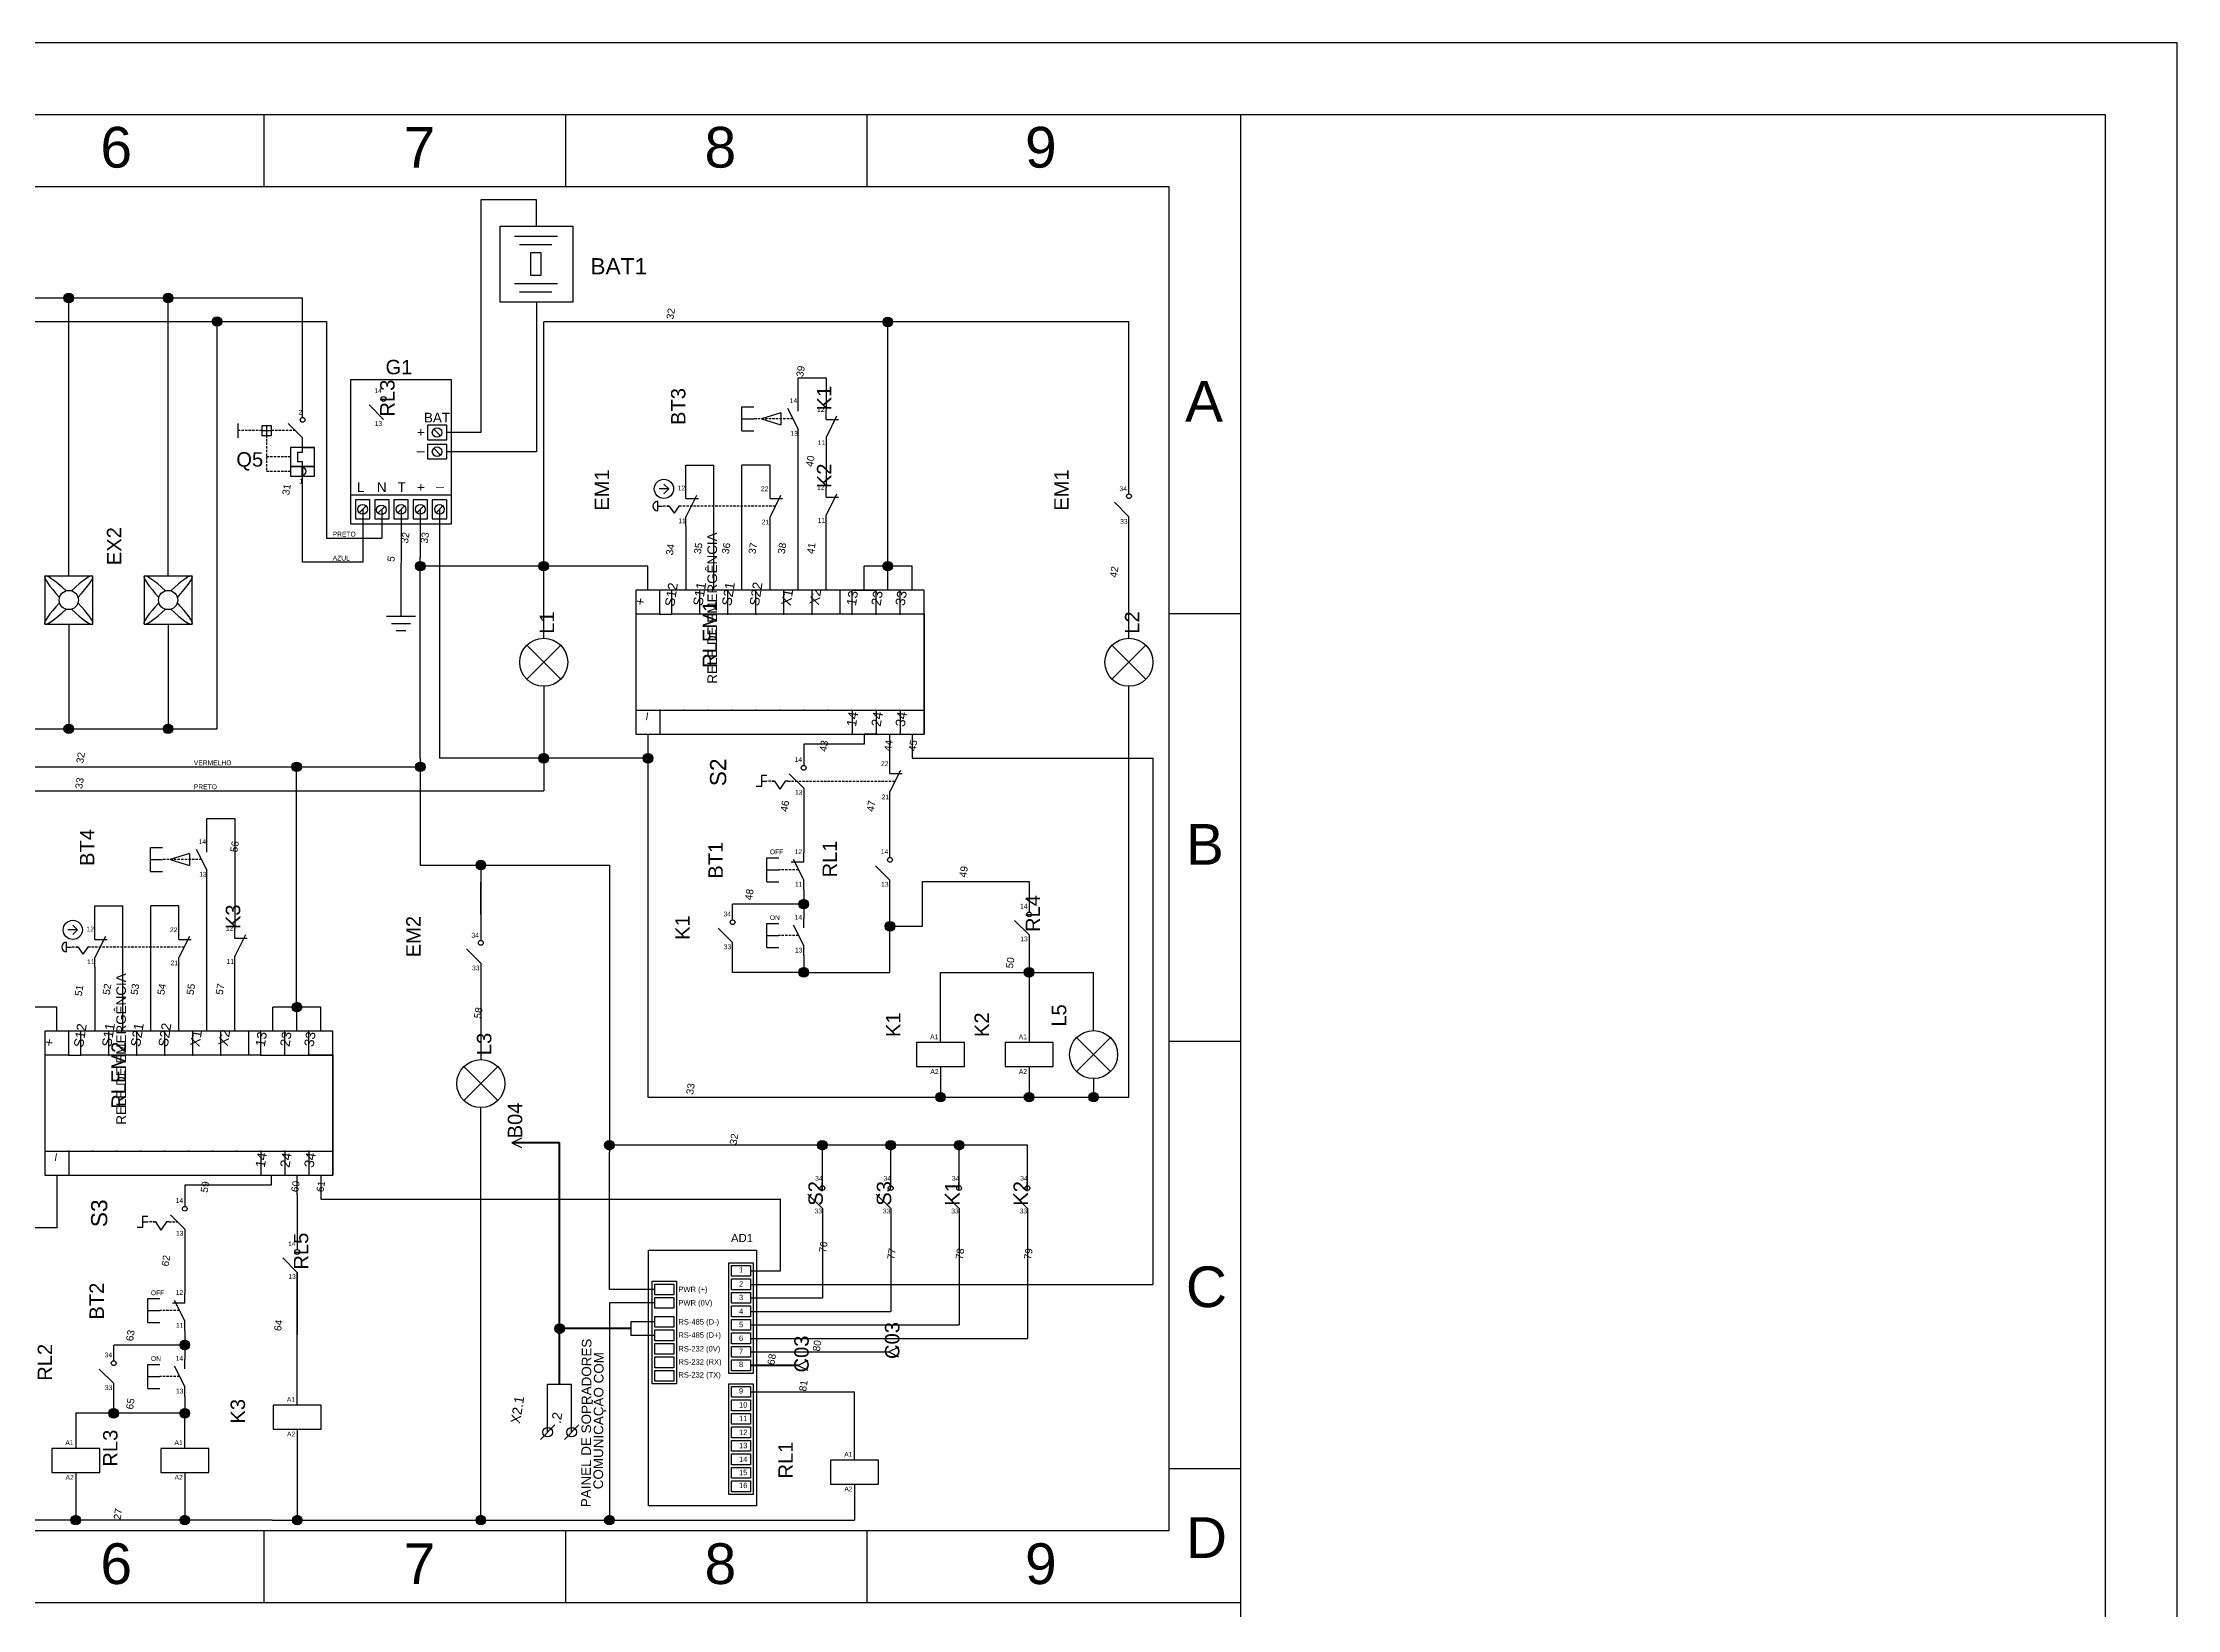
# Model space of a CAD drawing. Header units: millimetres. Extents: x 100 to 940, y 59 to 694.
# Drawn here: x 495.5 to 940, y 367.7 to 693.9 of the extents above; entities that cross this region are included whole.
import ezdxf
from ezdxf.enums import TextEntityAlignment as Align

# ---------------------------------------------------------------- set-up
doc = ezdxf.new("R2010")
doc.units = ezdxf.units.MM
doc.linetypes.add('DASHED', pattern=[0.75, 0.5, -0.25])
doc.styles.add('Annotative', font='arial.ttf')
doc.styles.add('Notes', font='arial.ttf', dxfattribs={"height": 3})

msp = doc.modelspace()

# ---------------------------------------------------------------- hatches: boundary and pattern name
for points in [[(501.95, 640.79, 1), (499.95, 640.79, 1)], [(522.64, 640.79, 1), (520.64, 640.79, 1)], [(532.84, 635.89, 1), (530.84, 635.89, 1)], [(672.49, 635.79, 1), (670.49, 635.79, 1)], [(575.15, 584.94, 1), (573.15, 584.94, 1)], [(600.85, 584.94, 1), (598.85, 584.94, 1)], [(672.49, 584.94, 1), (670.49, 584.94, 1)], [(501.95, 551.08, 1), (499.95, 551.08, 1)], [(522.64, 551.08, 1), (520.64, 551.08, 1)], [(549.4, 543.16, 1), (547.4, 543.16, 1)], [(575.15, 543.16, 1), (573.15, 543.16, 1)], [(600.85, 544.94, 1), (598.85, 544.94, 1)], [(622.55, 544.94, 1), (620.55, 544.94, 1)], [(587.76, 522.71, 1), (585.76, 522.71, 1)], [(654.98, 514.58, 1), (652.98, 514.58, 1)], [(670.94, 509.96, 1), (672.94, 509.96, 1)], [(654.98, 500.37, 1), (652.98, 500.37, 1)], [(699.91, 500.37, 1), (701.91, 500.37, 1)], [(549.45, 493.13, 1), (547.45, 493.13, 1)], [(683.47, 474.38, 1), (681.47, 474.38, 1)], [(701.91, 474.38, 1), (699.91, 474.38, 1)], [(715.34, 474.38, 1), (713.34, 474.38, 1)], [(614.53, 464.38, 1), (612.53, 464.38, 1)], [(658.87, 464.38, 1), (656.87, 464.38, 1)], [(673.1, 464.38, 1), (671.1, 464.38, 1)], [(687.34, 464.38, 1), (685.34, 464.38, 1)], [(604.16, 426.2, 1), (602.16, 426.2, 1)], [(526.11, 422.77, 1), (524.11, 422.77, 1)], [(511.31, 408.56, 1), (509.31, 408.56, 1)], [(526.11, 408.56, 1), (524.11, 408.56, 1)], [(503.4, 386.32, 1), (501.4, 386.32, 1)], [(526.11, 386.32, 1), (524.11, 386.32, 1)], [(549.52, 386.32, 1), (547.52, 386.32, 1)], [(587.76, 386.32, 1), (585.76, 386.32, 1)], [(614.53, 386.32, 1), (612.53, 386.32, 1)]]:
    msp.add_hatch(color=256).paths.add_polyline_path(points)

# ---------------------------------------------------------------- linework, layer by layer
for p, q in [((541.67, 664), (541.67, 679)), ((604.44, 664), (604.44, 679)), ((667.22, 664), (667.22, 679)), ((745, 115), (745, 679)), ((598.35, 661.19), (586.75, 661.19)), ((586.75, 661.19), (586.75, 612.78)), ((598.35, 655.75), (598.35, 661.19)), ((593.75, 653.63), (602.75, 653.63)), ((594.82, 651.94), (601.57, 651.94)), ((450.45, 640.79), (549.65, 640.79)), ((500.95, 582.89), (500.95, 640.89)), ((521.64, 582.89), (521.64, 640.89)), ((549.65, 617.92), (549.65, 640.79)), ((593.75, 643.77), (602.75, 643.77)), ((594.82, 642.09), (601.57, 642.09)), ((450.45, 635.89), (554.65, 635.89)), ((531.84, 551.08), (531.84, 635.89)), ((554.65, 635.89), (554.65, 590.77)), ((598.35, 639.89), (598.35, 608.77)), ((671.49, 635.79), (599.85, 635.79)), ((599.85, 584.94), (599.85, 635.79)), ((671.49, 579.94), (671.49, 635.79)), ((721.71, 635.79), (671.49, 635.79)), ((721.71, 606.7), (721.71, 635.79)), ((652.8, 619.19), (652.8, 624.19)), ((652.8, 624.19), (658.63, 624.19)), ((658.63, 624.19), (658.63, 617.5)), ((549.65, 615.92), (549.65, 617.92)), ((549.65, 615.92), (549.65, 617.92)), ((566.49, 615.51), (563.49, 618.51)), ((641.09, 613.15), (641.09, 618.15)), ((641.09, 618.15), (643.59, 618.15)), ((650.6, 617.85), (652.8, 613.44)), ((652.8, 617.19), (652.8, 619.19)), ((652.8, 617.19), (652.8, 619.19)), ((536.15, 614.68), (536.15, 611.68)), ((542.15, 614.18), (542.15, 612.18)), ((549.65, 611.68), (546.65, 614.68)), ((578.35, 612.07), (576.94, 613.48)), ((641.09, 615.65), (643.59, 615.65)), ((649.2, 616.9), (645.2, 615.65)), ((645.2, 615.65), (649.2, 614.4)), ((649.2, 616.9), (649.2, 614.4)), ((652.8, 611.44), (652.8, 613.44)), ((658.63, 615.5), (658.63, 617.5)), ((660.84, 616.15), (658.63, 611.75)), ((658.63, 615.5), (661.22, 615.5)), ((541.15, 613.18), (543.15, 613.18)), ((549.65, 609.68), (549.65, 611.68)), ((549.65, 608.67), (549.65, 609.68)), ((549.65, 609.68), (552.15, 609.68)), ((578.36, 608.07), (576.94, 609.48)), ((586.75, 612.78), (579.65, 612.78)), ((641.09, 613.15), (643.59, 613.15)), ((652.8, 579.94), (652.8, 611.44)), ((658.63, 611.75), (658.63, 601.31)), ((548.65, 606.68), (548.65, 608.68)), ((548.65, 608.68), (549.65, 608.67)), ((549.65, 606.68), (548.65, 606.68)), ((549.65, 605.68), (549.65, 606.68)), ((598.35, 608.77), (579.65, 608.77)), ((629.47, 601), (629.47, 606)), ((629.47, 606), (635.3, 606)), ((635.3, 579.94), (635.3, 606)), ((641.13, 579.94), (641.13, 606)), ((646.97, 606), (641.13, 606)), ((646.97, 601), (646.97, 606)), ((721.71, 600), (721.71, 606.7)), ((549.65, 601.68), (549.65, 603.68)), ((549.65, 585.77), (549.65, 601.68)), ((625.88, 601.03), (623.88, 601.03)), ((625.88, 601.03), (624.88, 602.03)), ((625.88, 601.03), (624.88, 600.03)), ((629.47, 599), (629.47, 601)), ((629.47, 599), (629.47, 601)), ((646.97, 599), (646.97, 601)), ((658.63, 599.31), (658.63, 601.31)), ((559.65, 599.77), (580.65, 599.77)), ((561.44, 596.07), (562.86, 597.48)), ((562.15, 596.77), (562.15, 585.77)), ((563.65, 594.77), (563.65, 595.77)), ((565.34, 595.96), (566.75, 597.37)), ((566.15, 596.77), (566.15, 590.77)), ((569.44, 596.07), (570.86, 597.48)), ((570.15, 596.77), (570.12, 574.52)), ((573.44, 596.07), (574.86, 597.48)), ((574.15, 596.77), (574.15, 586.77)), ((577.44, 596.07), (578.86, 597.48)), ((578.15, 596.77), (578.15, 544.94)), ((623.59, 596.45), (623.59, 598.45)), ((623.59, 597.45), (624.59, 597.45)), ((625.49, 597.45), (625.99, 597.45)), ((625.99, 597.45), (626.99, 595.95)), ((627.99, 597.45), (626.99, 595.95)), ((628.49, 597.45), (627.99, 597.45)), ((631.67, 599.66), (629.47, 595.25)), ((629.47, 599), (632.05, 599)), ((649.17, 599.66), (646.97, 595.25)), ((646.97, 599), (649.55, 599)), ((660.84, 599.97), (658.63, 595.56)), ((658.63, 599.31), (661.22, 599.31)), ((721.71, 595.25), (718.71, 598.25)), ((629.47, 593.25), (629.47, 595.25)), ((629.47, 593.25), (629.47, 579.94)), ((646.97, 593.25), (646.97, 595.25)), ((646.97, 579.94), (646.97, 595.25)), ((658.63, 579.94), (658.63, 595.56)), ((658.63, 593.56), (658.63, 595.56)), ((721.71, 569.94), (721.71, 595.25)), ((554.65, 590.77), (566.15, 590.77)), ((574.15, 544.94), (574.15, 586.77)), ((562.15, 585.77), (549.65, 585.77)), ((621.55, 584.94), (574.15, 584.94)), ((599.85, 569.94), (599.85, 584.94)), ((621.55, 579.94), (621.55, 584.94)), ((676.55, 584.94), (666.55, 584.94)), ((666.55, 579.94), (666.55, 584.94)), ((676.55, 579.94), (676.55, 584.94)), ((624.05, 579.94), (619.05, 579.94)), ((624.05, 574.94), (624.05, 579.94)), ((626.55, 574.94), (626.55, 579.94)), ((632.38, 574.94), (632.38, 579.94)), ((638.22, 574.94), (638.22, 579.94)), ((644.05, 574.94), (644.05, 579.94)), ((649.88, 574.94), (649.88, 579.94)), ((655.72, 574.94), (655.72, 579.94)), ((661.55, 574.94), (661.55, 579.94)), ((664.05, 574.94), (664.05, 579.94)), ((664.05, 579.94), (669.05, 579.94)), ((669.05, 574.94), (669.05, 579.94)), ((674.05, 574.94), (674.05, 579.94)), ((679.05, 579.94), (674.05, 579.94)), ((679.05, 574.94), (679.05, 579.94)), ((567.12, 574.52), (573.12, 574.52)), ((624.05, 574.94), (619.05, 574.94)), ((624.05, 574.94), (626.55, 574.94)), ((626.55, 574.94), (626.55, 574.94)), ((661.55, 574.94), (626.55, 574.94)), ((664.05, 574.94), (661.55, 574.94)), ((661.55, 574.94), (661.55, 574.94)), ((679.05, 574.94), (664.05, 574.94)), ((679.05, 574.94), (679.05, 554.94)), ((745, 575), (730, 575)), ((500.95, 572.89), (500.95, 551.08)), ((521.64, 572.89), (521.64, 551.08)), ((568.13, 573.02), (572.13, 573.02)), ((569.13, 571.52), (571.13, 571.52)), ((603.38, 568.47), (596.31, 561.4)), ((596.31, 568.47), (603.38, 561.4)), ((725.24, 568.47), (718.17, 561.4)), ((718.17, 568.47), (725.24, 561.4)), ((599.85, 559.94), (599.85, 544.94)), ((721.71, 538.11), (721.71, 559.94)), ((619.05, 554.94), (679.05, 554.94)), ((624.05, 554.94), (624.05, 549.94)), ((664.05, 554.94), (664.05, 549.94)), ((669.05, 554.94), (669.05, 549.94)), ((674.05, 554.94), (674.05, 549.94)), ((679.05, 554.94), (679.05, 549.94)), ((480.84, 551.08), (531.84, 551.08)), ((619.05, 549.94), (624.05, 549.94)), ((621.55, 549.94), (621.55, 544.94)), ((666.55, 547.85), (653.98, 547.85)), ((653.98, 547.85), (653.98, 543.46)), ((664.05, 549.94), (669.05, 549.94)), ((669.05, 549.94), (666.55, 549.94)), ((666.55, 549.94), (666.55, 547.85)), ((671.94, 541.76), (671.94, 549.94)), ((674.05, 549.94), (679.05, 549.94)), ((676.55, 549.94), (676.55, 544.94)), ((485.18, 543.16), (574.15, 543.16)), ((548.4, 493.13), (548.4, 543.16)), ((574.15, 544.94), (574.15, 522.71)), ((621.55, 544.94), (578.15, 544.94)), ((599.85, 544.94), (599.85, 538.16)), ((621.55, 544.94), (621.55, 474.38)), ((671.94, 541.76), (671.94, 543.76)), ((674.14, 542.41), (671.94, 538.01)), ((676.55, 544.94), (726.71, 544.94)), ((726.71, 544.94), (726.71, 435.41)), ((480.18, 538.16), (599.85, 538.16)), ((645.2, 539.08), (644.08, 539.08)), ((646.33, 541.33), (645.2, 541.33)), ((645.2, 541.33), (645.2, 539.08)), ((645.2, 540.21), (646.33, 540.21)), ((647.33, 540.21), (647.89, 540.21)), ((647.89, 540.21), (649.02, 538.52)), ((650.14, 540.21), (649.02, 538.52)), ((650.71, 540.21), (650.14, 540.21)), ((653.98, 538.71), (650.98, 541.71)), ((653.98, 538.71), (653.98, 525.3)), ((671.94, 541.76), (674.52, 541.76)), ((671.94, 524.3), (671.94, 538.01)), ((671.94, 536.01), (671.94, 538.01)), ((721.71, 474.38), (721.71, 538.11)), ((529.7, 527.39), (529.7, 532.39)), ((529.7, 532.39), (535.54, 532.39)), ((535.54, 532.39), (535.54, 518.1)), ((517.99, 521.34), (517.99, 526.34)), ((517.99, 526.34), (520.49, 526.34)), ((526.1, 525.09), (522.1, 523.84)), ((526.1, 525.09), (526.1, 522.59)), ((527.5, 526.04), (529.7, 521.64)), ((529.7, 525.39), (529.7, 527.39)), ((529.7, 525.39), (529.7, 527.39)), ((653.98, 523.3), (653.98, 525.3)), ((653.98, 523.3), (653.98, 525.3)), ((517.99, 523.84), (520.49, 523.84)), ((517.99, 521.34), (520.49, 521.34)), ((522.1, 523.84), (526.1, 522.59)), ((529.7, 519.64), (529.7, 521.64)), ((574.15, 522.71), (613.53, 522.71)), ((586.76, 522.71), (586.76, 507.01)), ((613.53, 522.71), (613.53, 462.92)), ((646.33, 519.25), (646.33, 524.25)), ((646.33, 524.25), (648.83, 524.25)), ((646.33, 521.75), (648.83, 521.75)), ((653.98, 523.3), (651.4, 523.3)), ((651.78, 523.95), (653.98, 519.55)), ((671.94, 519.55), (668.94, 522.55)), ((529.7, 488.13), (529.7, 519.64)), ((535.54, 518.1), (535.54, 509.5)), ((586.76, 512.43), (586.76, 519.13)), ((646.33, 519.25), (648.83, 519.25)), ((653.98, 517.55), (653.98, 519.55)), ((653.98, 517.55), (653.98, 511.61)), ((671.94, 500.37), (671.94, 519.55)), ((678.72, 509.96), (678.72, 519.32)), ((678.72, 519.32), (700.91, 519.32)), ((700.91, 519.32), (700.91, 512.93)), ((506.37, 509.19), (506.37, 514.19)), ((506.37, 514.19), (512.2, 514.19)), ((512.2, 488.13), (512.2, 514.19)), ((518.04, 488.13), (518.04, 514.19)), ((523.87, 514.19), (518.04, 514.19)), ((523.87, 509.19), (523.87, 514.19)), ((653.98, 514.58), (639.18, 514.58)), ((639.18, 511.31), (639.18, 514.58)), ((653.98, 509.61), (653.98, 511.61)), ((653.98, 509.61), (653.98, 511.61)), ((700.91, 508.18), (697.91, 511.18)), ((502.79, 509.22), (500.79, 509.22)), ((502.79, 509.22), (501.79, 510.22)), ((502.79, 509.22), (501.79, 508.22)), ((506.37, 507.19), (506.37, 509.19)), ((506.37, 507.19), (506.37, 509.19)), ((508.57, 507.85), (506.37, 503.44)), ((506.37, 507.19), (508.95, 507.19)), ((523.87, 507.19), (523.87, 509.19)), ((526.07, 507.85), (523.87, 503.44)), ((523.87, 507.19), (526.45, 507.19)), ((535.54, 507.5), (535.54, 509.5)), ((537.74, 508.16), (535.54, 503.75)), ((535.54, 507.5), (538.12, 507.5)), ((639.18, 506.56), (636.18, 509.56)), ((646.33, 505.56), (646.33, 510.56)), ((646.33, 510.56), (648.83, 510.56)), ((646.33, 508.06), (648.83, 508.06)), ((651.78, 510.26), (653.98, 505.86)), ((671.94, 509.96), (678.72, 509.96)), ((700.91, 508.18), (700.91, 500.37)), ((500.5, 504.64), (500.5, 506.64)), ((500.5, 505.64), (501.5, 505.64)), ((502.39, 505.64), (502.89, 505.64)), ((502.89, 505.64), (503.89, 504.14)), ((504.89, 505.64), (503.89, 504.14)), ((505.39, 505.64), (504.89, 505.64)), ((506.37, 501.44), (506.37, 503.44)), ((523.87, 501.44), (523.87, 503.44)), ((523.87, 488.13), (523.87, 503.44)), ((535.54, 488.13), (535.54, 503.75)), ((535.54, 501.75), (535.54, 503.75)), ((586.76, 502.26), (583.76, 505.26)), ((586.76, 502.26), (586.76, 482.2)), ((639.18, 500.37), (639.18, 506.56)), ((646.33, 505.56), (648.83, 505.56)), ((653.98, 503.86), (653.98, 505.86)), ((653.98, 503.86), (653.98, 500.37)), ((506.37, 501.44), (506.37, 488.13)), ((653.98, 500.37), (639.18, 500.37)), ((653.98, 500.37), (671.94, 500.37)), ((682.47, 500.37), (714.34, 500.37)), ((682.47, 485.74), (682.47, 500.37)), ((700.91, 500.37), (700.91, 485.74)), ((714.34, 488.24), (714.34, 500.37)), ((498.45, 493.13), (485.18, 493.13)), ((498.45, 488.13), (498.45, 493.13)), ((543.45, 488.13), (543.45, 493.13)), ((553.45, 493.13), (543.45, 493.13)), ((548.4, 493.13), (548.4, 488.13)), ((553.45, 488.13), (553.45, 493.13)), ((500.95, 488.13), (495.95, 488.13)), ((500.95, 483.13), (500.95, 488.13)), ((503.45, 483.13), (503.45, 488.13)), ((509.29, 483.13), (509.29, 488.13)), ((515.12, 483.13), (515.12, 488.13)), ((520.95, 483.13), (520.95, 488.13)), ((526.79, 483.13), (526.79, 488.13)), ((532.62, 483.13), (532.62, 488.13)), ((538.45, 483.13), (538.45, 488.13)), ((540.95, 483.13), (540.95, 488.13)), ((545.95, 483.13), (545.95, 488.13)), ((550.95, 483.13), (550.95, 488.13)), ((555.95, 488.13), (550.95, 488.13)), ((555.95, 483.13), (555.95, 488.13)), ((717.88, 486.78), (710.8, 479.71)), ((710.8, 486.78), (717.88, 479.71)), ((745, 486), (730, 486)), ((500.95, 483.13), (495.95, 483.13)), ((500.95, 483.13), (503.45, 483.13)), ((503.45, 483.13), (503.45, 483.13)), ((538.45, 483.13), (503.45, 483.13)), ((540.95, 483.13), (538.45, 483.13)), ((538.45, 483.13), (538.45, 483.13)), ((540.95, 483.13), (555.95, 483.13)), ((555.95, 483.13), (550.95, 483.13)), ((555.95, 483.13), (555.95, 463.13)), ((590.3, 480.74), (583.23, 473.67)), ((583.23, 480.74), (590.3, 473.67)), ((682.47, 480.74), (682.47, 474.38)), ((700.91, 480.74), (700.91, 474.38)), ((714.34, 478.24), (714.34, 474.38)), ((586.76, 446.31), (586.76, 472.2)), ((621.55, 474.38), (721.71, 474.38)), ((495.95, 463.13), (555.95, 463.13)), ((500.95, 463.13), (500.95, 458.13)), ((540.95, 463.13), (540.95, 458.13)), ((545.95, 463.13), (545.95, 458.13)), ((550.95, 463.13), (550.95, 458.13)), ((555.95, 463.13), (555.95, 458.13)), ((595.2, 465.87), (593.2, 464.87)), ((593.2, 464.87), (595.2, 463.87)), ((666.49, 464.38), (613.53, 464.38)), ((613.53, 434.36), (613.53, 462.92)), ((657.87, 455.95), (657.87, 464.38)), ((686.34, 464.38), (666.49, 464.38)), ((672.1, 455.95), (672.1, 464.38)), ((686.34, 455.95), (686.34, 464.38)), ((700.57, 464.38), (686.34, 464.38)), ((700.57, 455.95), (700.57, 464.38)), ((495.95, 458.13), (500.95, 458.13)), ((498.45, 458.13), (498.45, 447.2)), ((543.07, 458.13), (543.07, 456.04)), ((548.52, 454.04), (548.52, 458.13)), ((550.95, 458.13), (555.95, 458.13)), ((553.45, 458.13), (553.45, 453.13)), ((543.07, 456.04), (525.11, 456.04)), ((525.11, 456.04), (525.11, 451.65)), ((548.52, 454.04), (548.52, 442.65)), ((657.87, 451.2), (654.87, 454.2)), ((672.1, 451.2), (669.1, 454.2)), ((686.34, 451.2), (683.34, 454.2)), ((700.57, 451.2), (697.57, 454.2)), ((517.45, 449.53), (516.33, 449.53)), ((516.33, 449.53), (516.33, 447.28)), ((525.11, 446.9), (522.11, 449.9)), ((553.45, 453.13), (649.14, 453.13)), ((649.14, 438.23), (649.14, 453.13)), ((657.87, 451.2), (657.87, 432.6)), ((672.1, 451.2), (672.1, 429.79)), ((686.34, 451.2), (686.34, 426.98)), ((700.57, 451.2), (700.57, 424.16)), ((498.45, 447.2), (480.18, 447.2)), ((516.33, 447.28), (515.2, 447.28)), ((516.33, 448.4), (517.45, 448.4)), ((518.46, 448.4), (519.02, 448.4)), ((519.02, 448.4), (520.15, 446.71)), ((521.27, 448.4), (520.15, 446.71)), ((521.83, 448.4), (521.27, 448.4)), ((525.11, 446.9), (525.11, 433.49)), ((586.76, 386.32), (586.76, 446.31)), ((548.52, 437.9), (545.52, 440.9)), ((548.52, 437.9), (548.52, 430.08)), ((548.52, 424.87), (548.52, 437.9)), ((642.89, 438.23), (644.14, 438.23)), ((644.14, 438.23), (649.14, 438.23)), ((517.45, 427.44), (517.45, 432.44)), ((517.45, 432.44), (519.95, 432.44)), ((525.11, 431.49), (522.52, 431.49)), ((522.91, 432.15), (525.11, 427.74)), ((525.11, 431.49), (525.11, 433.49)), ((525.11, 431.49), (525.11, 433.49)), ((548.52, 431.26), (548.52, 424.87)), ((622.99, 434.36), (613.53, 434.36)), ((622.99, 431.54), (613.53, 431.54)), ((613.53, 431.54), (613.53, 386.32)), ((642.89, 435.41), (726.71, 435.41)), ((642.89, 432.6), (657.87, 432.6)), ((517.45, 429.94), (519.95, 429.94)), ((517.45, 427.44), (519.95, 427.44)), ((525.11, 425.74), (525.11, 427.74)), ((622.99, 427.61), (617.99, 427.61)), ((617.99, 427.61), (617.99, 424.79)), ((642.89, 429.79), (672.1, 429.79)), ((642.89, 426.98), (686.34, 426.98)), ((525.11, 422.77), (510.31, 422.77)), ((510.31, 419.5), (510.31, 422.77)), ((525.11, 425.74), (525.11, 419.8)), ((548.52, 410.25), (548.52, 424.87)), ((622.99, 424.79), (617.99, 424.79)), ((642.89, 424.16), (700.57, 424.16)), ((673.73, 422.35), (671.73, 421.35)), ((517.45, 413.75), (517.45, 418.75)), ((517.45, 418.75), (519.95, 418.75)), ((522.91, 418.45), (525.11, 414.05)), ((525.11, 417.8), (525.11, 419.8)), ((525.11, 417.8), (525.11, 419.8)), ((642.89, 421.35), (671.73, 421.35)), ((654.85, 419.54), (652.85, 418.54)), ((652.85, 418.54), (654.85, 417.54)), ((671.73, 421.35), (673.73, 420.35)), ((510.31, 414.75), (507.31, 417.75)), ((510.31, 408.56), (510.31, 414.75)), ((517.45, 416.25), (519.95, 416.25)), ((517.45, 413.75), (519.95, 413.75)), ((525.11, 412.05), (525.11, 414.05)), ((600.66, 404.63), (600.66, 414.63)), ((600.66, 414.63), (605.66, 414.63)), ((605.66, 404.63), (605.66, 414.63)), ((525.11, 412.05), (525.11, 408.56)), ((642.89, 413.03), (664.58, 413.03)), ((664.58, 398.82), (664.58, 413.03)), ((510.31, 408.56), (502.4, 408.56)), ((502.4, 408.56), (502.4, 401.25)), ((525.11, 408.56), (510.31, 408.56)), ((525.11, 401.25), (525.11, 408.56)), ((548.52, 405.25), (548.52, 386.32)), ((599.16, 403.13), (602.16, 406.13)), ((604.16, 403.13), (607.16, 406.13)), ((502.4, 396.25), (502.4, 386.32)), ((525.11, 396.25), (525.11, 386.32)), ((745, 397), (730, 397)), ((664.58, 393.82), (664.58, 386.32)), ((730, 384.08), (165, 384.08)), ((543.29, 386.32), (480.18, 386.32)), ((541.67, 369.08), (541.67, 384.08)), ((543.29, 386.32), (574.15, 386.32)), ((574.15, 386.32), (664.58, 386.32)), ((604.44, 369.08), (604.44, 384.08)), ((667.22, 369.08), (667.22, 384.08)), ((745, 369.08), (150, 369.08))]:
    msp.add_line(p, q)
at = {"linetype": 'DASHED'}
for p, q in [((651.7, 615.65), (643.59, 615.65)), ((541.15, 613.18), (536.15, 613.18)), ((542.15, 612.18), (542.15, 604.68)), ((548.15, 613.18), (543.15, 613.18)), ((547.15, 607.68), (542.15, 607.68)), ((547.15, 604.68), (542.15, 604.68)), ((625.99, 597.45), (624.59, 597.45)), ((648.07, 597.45), (628.49, 597.45)), ((647.89, 540.21), (646.33, 540.21)), ((650.71, 540.21), (673.04, 540.21)), ((528.6, 523.84), (520.49, 523.84)), ((652.88, 521.75), (648.83, 521.75)), ((652.88, 508.06), (648.83, 508.06)), ((502.89, 505.64), (501.5, 505.64)), ((524.97, 505.64), (505.39, 505.64)), ((519.02, 448.4), (517.45, 448.4)), ((521.83, 448.4), (523.61, 448.4)), ((524.01, 429.94), (519.95, 429.94)), ((524.01, 416.25), (519.95, 416.25))]:
    msp.add_line(p, q, dxfattribs=at)
at = {"lineweight": 40}
msp.add_line((549.65, 603.68), (549.65, 605.68), dxfattribs=at)
at = {"lineweight": 50}
for p, q in [((603.16, 464.87), (593.2, 464.87)), ((603.16, 426.2), (603.16, 464.87)), ((603.16, 414.63), (603.16, 426.2)), ((617.99, 426.2), (603.16, 426.2)), ((652.85, 418.54), (642.89, 418.54))]:
    msp.add_line(p, q, dxfattribs=at)
for points in [[(100, 100), (940, 100), (940, 693.94), (100, 693.94)], [(150, 679), (925, 679), (925, 115), (150, 115)], [(590.76, 655.75), (605.94, 655.75), (605.94, 639.89), (590.76, 639.89)], [(597.16, 650.24), (599.23, 650.24), (599.23, 645.46), (597.16, 645.46)], [(559.65, 593.77), (580.65, 593.77), (580.65, 623.77), (559.65, 623.77)], [(541.15, 612.18), (543.15, 612.18), (543.15, 614.18), (541.15, 614.18)], [(579.65, 611.27), (579.65, 614.27), (575.65, 614.27), (575.65, 611.27)], [(547.15, 605.68), (552.15, 605.68), (552.15, 609.67), (547.15, 609.68)], [(579.65, 607.27), (579.65, 610.27), (575.65, 610.27), (575.65, 607.27)], [(547.15, 603.68), (552.15, 603.68), (552.15, 605.68), (547.15, 605.68)], [(560.65, 594.77), (563.65, 594.77), (563.65, 598.77), (560.65, 598.77)], [(564.65, 594.77), (567.65, 594.77), (567.65, 598.77), (564.65, 598.77)], [(568.65, 594.77), (571.65, 594.77), (571.65, 598.77), (568.65, 598.77)], [(572.65, 594.77), (575.65, 594.77), (575.65, 598.77), (572.65, 598.77)], [(576.65, 594.77), (579.65, 594.77), (579.65, 598.77), (576.65, 598.77)], [(495.95, 572.89), (505.95, 572.89), (505.95, 582.89), (495.95, 582.89)], [(516.64, 572.89), (526.64, 572.89), (526.64, 582.89), (516.64, 582.89)], [(619.05, 549.94), (679.05, 549.94), (679.05, 579.94), (619.05, 579.94)], [(495.95, 458.13), (555.95, 458.13), (555.95, 488.13), (495.95, 488.13)], [(677.47, 480.74), (687.47, 480.74), (687.47, 485.74), (677.47, 485.74)], [(695.91, 480.74), (705.91, 480.74), (705.91, 485.74), (695.91, 485.74)], [(621.64, 442.51), (644.14, 442.51), (644.14, 389.3), (621.64, 389.3)], [(622.42, 414.67), (622.42, 436.04), (627.49, 436.04), (627.49, 414.67)], [(638.39, 416.85), (638.39, 439.91), (643.45, 439.91), (643.45, 416.85)], [(638.95, 437.1), (638.95, 439.35), (642.89, 439.35), (642.89, 437.1)], [(638.95, 434.29), (638.95, 436.54), (642.89, 436.54), (642.89, 434.29)], [(622.99, 433.23), (622.99, 435.48), (626.92, 435.48), (626.92, 433.23)], [(622.99, 430.42), (622.99, 432.67), (626.92, 432.67), (626.92, 430.42)], [(638.95, 431.48), (638.95, 433.73), (642.89, 433.73), (642.89, 431.48)], [(622.99, 426.48), (622.99, 428.73), (626.92, 428.73), (626.92, 426.48)], [(638.95, 428.66), (638.95, 430.91), (642.89, 430.91), (642.89, 428.66)], [(638.95, 425.85), (638.95, 428.1), (642.89, 428.1), (642.89, 425.85)], [(622.99, 423.67), (622.99, 425.92), (626.92, 425.92), (626.92, 423.67)], [(622.99, 420.86), (622.99, 423.11), (626.92, 423.11), (626.92, 420.86)], [(638.95, 423.04), (638.95, 425.29), (642.89, 425.29), (642.89, 423.04)], [(638.95, 420.23), (638.95, 422.48), (642.89, 422.48), (642.89, 420.23)], [(622.99, 418.04), (622.99, 420.29), (626.92, 420.29), (626.92, 418.04)], [(638.95, 417.41), (638.95, 419.66), (642.89, 419.66), (642.89, 417.41)], [(622.99, 415.23), (622.99, 417.48), (626.92, 417.48), (626.92, 415.23)], [(638.39, 391.65), (638.39, 414.72), (643.45, 414.72), (643.45, 391.65)], [(638.95, 411.9), (638.95, 414.15), (642.89, 414.15), (642.89, 411.9)], [(543.52, 405.25), (553.52, 405.25), (553.52, 410.25), (543.52, 410.25)], [(638.95, 409.09), (638.95, 411.34), (642.89, 411.34), (642.89, 409.09)], [(638.95, 406.28), (638.95, 408.53), (642.89, 408.53), (642.89, 406.28)], [(638.95, 403.47), (638.95, 405.72), (642.89, 405.72), (642.89, 403.47)], [(497.4, 396.25), (507.4, 396.25), (507.4, 401.25), (497.4, 401.25)], [(520.11, 396.25), (530.11, 396.25), (530.11, 401.25), (520.11, 401.25)], [(638.95, 400.65), (638.95, 402.9), (642.89, 402.9), (642.89, 400.65)], [(638.95, 397.84), (638.95, 400.09), (642.89, 400.09), (642.89, 397.84)], [(638.95, 395.03), (638.95, 397.28), (642.89, 397.28), (642.89, 395.03)], [(659.58, 393.82), (669.58, 393.82), (669.58, 398.82), (659.58, 398.82)], [(638.95, 392.22), (638.95, 394.47), (642.89, 394.47), (642.89, 392.22)]]:
    msp.add_lwpolyline(points, close=True)
msp.add_lwpolyline([(165, 384.08), (165, 664), (730, 664), (730, 384.08)])
for centre, radius in [((500.95, 640.79), 1), ((521.64, 640.79), 1), ((531.84, 635.89), 1), ((671.49, 635.79), 1), ((566.49, 619.76), 0.5), ((549.65, 615.42), 0.5), ((577.65, 612.78), 1), ((577.65, 608.77), 1), ((624.88, 601.03), 2), ((562.15, 596.77), 1), ((566.04, 596.67), 1), ((570.15, 596.77), 1), ((574.15, 596.77), 1), ((578.15, 596.78), 1), ((721.71, 599.5), 0.5), ((574.15, 584.94), 1), ((599.85, 584.94), 1), ((671.49, 584.94), 1), ((500.95, 577.89), 2), ((521.64, 577.89), 2), ((599.85, 564.94), 5), ((721.71, 564.94), 5), ((500.95, 551.08), 1), ((521.64, 551.08), 1), ((548.4, 543.16), 1), ((574.15, 543.16), 1), ((599.85, 544.94), 1), ((621.55, 544.94), 1), ((653.98, 542.96), 0.5), ((586.76, 522.71), 1), ((671.94, 523.8), 0.5), ((501.79, 509.22), 2), ((639.18, 510.81), 0.5), ((653.98, 514.58), 1), ((700.91, 512.43), 0.5), ((586.76, 506.51), 0.5), ((671.94, 509.96), 1), ((653.98, 500.37), 1), ((700.91, 500.37), 1), ((548.45, 493.13), 1), ((714.34, 483.24), 5), ((586.76, 477.2), 5), ((682.47, 474.38), 1), ((700.91, 474.38), 1), ((714.34, 474.38), 1), ((613.53, 464.38), 1), ((657.87, 464.38), 1), ((672.1, 464.38), 1), ((686.34, 464.38), 1), ((657.87, 455.45), 0.5), ((672.1, 455.45), 0.5), ((686.34, 455.45), 0.5), ((700.57, 455.45), 0.5), ((525.11, 451.15), 0.5), ((548.52, 442.15), 0.5), ((603.16, 426.2), 1), ((525.11, 422.77), 1), ((510.31, 419), 0.5), ((510.31, 408.56), 1), ((525.11, 408.56), 1), ((600.66, 404.63), 1), ((605.66, 404.63), 1), ((502.4, 386.32), 1), ((525.11, 386.32), 1), ((548.52, 386.32), 1), ((586.76, 386.32), 1), ((613.53, 386.32), 1)]:
    msp.add_circle(centre, radius)
for centre, radius, start, end in [((549.65, 604.68), 0.75, 270, 90), ((623.59, 597.45), 1, 90, 270), ((500.5, 505.64), 1, 90, 270)]:
    msp.add_arc(centre, radius, start, end)
for centre, major_axis, start_param, end_param in [((500.95, 577.89), (5, -5), 8.104015, 10.745541), ((500.95, 577.89), (-5, -5), 1.820829, 4.462356), ((521.64, 577.89), (5, -5), 8.104015, 10.745541), ((521.64, 577.89), (-5, -5), 1.820829, 4.462356), ((500.95, 577.89), (-5, -5), 4.962422, 7.603949), ((500.95, 577.89), (5, -5), 4.962422, 7.603949), ((521.64, 577.89), (-5, -5), 4.962422, 7.603949), ((521.64, 577.89), (5, -5), 4.962422, 7.603949)]:
    msp.add_ellipse(centre, major_axis=major_axis, ratio=0.141421, start_param=start_param, end_param=end_param)
for p in [(624.05, 574.94), (632.38, 574.94), (638.22, 574.94), (644.05, 574.94), (649.88, 574.94), (655.72, 574.94), (664.05, 574.94), (669.05, 574.94), (674.05, 574.94), (679.05, 574.94), (624.05, 554.94), (629.05, 554.94), (634.05, 554.94), (639.05, 554.94), (644.05, 554.94), (649.05, 554.94), (654.05, 554.94), (659.05, 554.94), (664.05, 554.94), (669.05, 554.94), (674.05, 554.94), (679.05, 554.94), (500.95, 483.13), (509.29, 483.13), (515.12, 483.13), (520.95, 483.13), (526.79, 483.13), (532.62, 483.13), (540.95, 483.13), (545.95, 483.13), (550.95, 483.13), (555.95, 483.13), (500.95, 463.13), (505.95, 463.13), (510.95, 463.13), (515.95, 463.13), (520.95, 463.13), (525.95, 463.13), (530.95, 463.13), (535.95, 463.13), (540.95, 463.13), (545.95, 463.13), (550.95, 463.13), (555.95, 463.13)]:
    msp.add_point(p)

# ---------------------------------------------------------------- texts
for s, height, style, p in [('6', 8.48, 'Notes', (507.55, 667.93)), ('7', 8.48, 'Notes', (570.69, 667.93)), ('8', 8.48, 'Notes', (633.34, 667.93)), ('9', 8.48, 'Notes', (700.07, 667.93)), ('G1', 3, 'Notes', (566.91, 624.9)), ('A', 8.48, 'Notes', (733.39, 615.03)), ('14', 1, 'Notes', (564.6, 620.97)), ('14', 1, 'Notes', (651.08, 618.9)), ('12', 1, 'Notes', (656.77, 617.06)), ('2', 1, 'Notes', (548.81, 616.49)), ('13', 1, 'Notes', (564.65, 614.15)), ('+', 2, 'Notes', (573.47, 611.84)), ('BAT', 2, 'Notes', (574.91, 614.88)), ('13', 1, 'Notes', (651.21, 612.09)), ('11', 1, 'Notes', (656.91, 610.14)), ('Q5', 3, 'Notes', (535.84, 605.67)), ('_', 2, 'Notes', (573.47, 609.25)), ('1', 1, 'Notes', (548.96, 602.15)), ('L', 2, 'Notes', (560.98, 600.38)), ('N', 2, 'Notes', (565.12, 600.38)), ('T', 2, 'Notes', (569.41, 600.38)), ('+', 2, 'Notes', (573.47, 600.38)), ('_', 2, 'Notes', (577.47, 601.85)), ('12', 1, 'Notes', (627.75, 600.71)), ('22', 1, 'Notes', (645.1, 600.56)), ('12', 1, 'Notes', (656.77, 600.87)), ('34', 1, 'Notes', (719.75, 600.59)), ('PRETO', 1, 'Annotative', (555.9, 591.12)), ('11', 1, 'Notes', (627.88, 593.89)), ('21', 1, 'Notes', (645.24, 593.64)), ('11', 1, 'Notes', (656.91, 593.95)), ('33', 1, 'Notes', (719.87, 593.77)), ('AZUL', 1, 'Annotative', (555.9, 586.12)), ('VERMELHO', 1, 'Annotative', (526.99, 543.51)), ('14', 1, 'Notes', (652.09, 544.17)), ('22', 1, 'Notes', (670.08, 543.32)), ('PRETO', 1, 'Annotative', (526.99, 538.51)), ('13', 1, 'Notes', (652.15, 537.35)), ('21', 1, 'Notes', (670.22, 536.4)), ('B', 8.48, 'Notes', (733.57, 522.79)), ('14', 1, 'Notes', (527.99, 527.09)), ('OFF', 1, 'Notes', (646.93, 524.96)), ('12', 1, 'Notes', (652.09, 525)), ('14', 1, 'Notes', (670.05, 525)), ('13', 1, 'Notes', (528.12, 520.28)), ('11', 1, 'Notes', (652.15, 518.19)), ('13', 1, 'Notes', (670.1, 518.19)), ('34', 1, 'Notes', (637.29, 512.02)), ('ON', 1, 'Notes', (646.93, 511.27)), ('14', 1, 'Notes', (652.09, 511.31)), ('14', 1, 'Notes', (699.02, 513.64)), ('12', 1, 'Notes', (504.65, 508.9)), ('22', 1, 'Notes', (522.01, 508.75)), ('12', 1, 'Notes', (533.68, 509.06)), ('34', 1, 'Notes', (584.8, 507.6)), ('13', 1, 'Notes', (699.07, 506.83)), ('11', 1, 'Notes', (504.78, 502.08)), ('21', 1, 'Notes', (522.15, 501.83)), ('11', 1, 'Notes', (533.82, 502.14)), ('33', 1, 'Notes', (637.34, 505.2)), ('13', 1, 'Notes', (652.15, 504.5)), ('33', 1, 'Notes', (584.93, 500.79)), ('A1', 1, 'Notes', (680.32, 486.45)), ('A1', 1, 'Notes', (698.75, 486.45)), ('A2', 1, 'Notes', (680.36, 479.22)), ('A2', 1, 'Notes', (698.79, 479.22)), ('14', 1, 'Notes', (523.22, 452.36)), ('13', 1, 'Notes', (523.27, 445.54)), ('14', 1, 'Notes', (546.63, 443.36)), ('13', 1, 'Notes', (546.68, 436.54)), ('C', 8.48, 'Notes', (733.57, 430.66)), ('OFF', 1, 'Notes', (518.06, 433.15)), ('12', 1, 'Notes', (523.22, 433.2)), ('11', 1, 'Notes', (523.27, 426.38)), ('34', 1, 'Notes', (508.42, 420.21)), ('ON', 1, 'Notes', (518.06, 419.46)), ('14', 1, 'Notes', (523.22, 419.51)), ('33', 1, 'Notes', (508.47, 413.39)), ('13', 1, 'Notes', (523.27, 412.69)), ('A1', 1, 'Notes', (546.37, 410.95)), ('A2', 1, 'Notes', (546.4, 403.73)), ('A1', 1, 'Notes', (500.25, 401.95)), ('A1', 1, 'Notes', (522.96, 401.95)), ('A1', 1, 'Notes', (662.42, 399.52)), ('A2', 1, 'Notes', (500.29, 394.72)), ('A2', 1, 'Notes', (522.99, 394.72)), ('A2', 1, 'Notes', (662.46, 392.3)), ('D', 8.48, 'Notes', (733.57, 378.44)), ('6', 8.48, 'Notes', (507.55, 373.01)), ('7', 8.48, 'Notes', (570.69, 373.01)), ('8', 8.48, 'Notes', (633.34, 373.01)), ('9', 8.48, 'Notes', (700.07, 373.01))]:
    msp.add_text(s, height=height, dxfattribs=dict(style=style)).set_placement(p)
at = {"lineweight": 30, "style": 'Notes'}
msp.add_text('BAT1', height=3.375, dxfattribs=at).set_placement((609.58, 645.71))
for s, height, rotation, style, p in [('32', 1.5, 80.899, 'Notes', (627.02, 637.38)), ('39', 1.5, 80.899, 'Notes', (654.06, 625.4)), ('40', 1.5, 80.899, 'Notes', (656.09, 606.7)), ('31', 1.5, 80.899, 'Notes', (547.03, 600.8)), ('32', 1.5, 80.899, 'Notes', (571.74, 590.74)), ('33', 1.5, 80.899, 'Notes', (575.81, 590.74)), ('5', 1.5, 80.899, 'Notes', (568.81, 586.35)), ('34', 1.5, 80.899, 'Notes', (626.92, 588.29)), ('35', 1.5, 80.899, 'Notes', (632.74, 588.55)), ('36', 1.5, 80.899, 'Notes', (638.56, 588.55)), ('37', 1.5, 80.899, 'Notes', (644.12, 588.55)), ('38', 1.5, 80.899, 'Notes', (650.2, 588.55)), ('41', 1.5, 80.899, 'Notes', (656.29, 588.55)), ('42', 1.5, 80.899, 'Notes', (719.36, 583.63)), ('+', 2, 80.899, 'Notes', (620.92, 577.42)), ('S12', 2, 80.899, 'Notes', (627.41, 578.88)), ('S11', 2, 80.899, 'Notes', (633.29, 579.01)), ('S21', 2, 80.899, 'Notes', (639.29, 579.01)), ('S22', 2, 80.899, 'Notes', (645.04, 579.01)), ('X1', 2, 80.899, 'Notes', (651.53, 578.27)), ('X2', 2, 80.899, 'Notes', (657.4, 578.4)), ('13', 2, 80.899, 'Notes', (665.09, 578.13)), ('23', 2, 80.899, 'Notes', (670.23, 578.13)), ('33', 2, 80.899, 'Notes', (675.25, 578.13)), ('_', 2, 80.899, 'Notes', (620.9, 553.77)), ('14', 2, 80.899, 'Notes', (665.1, 552.94)), ('24', 2, 80.899, 'Notes', (670.24, 552.94)), ('34', 2, 80.899, 'Notes', (675.26, 552.94)), ('43', 1.5, 80.899, 'Notes', (658.91, 547.39)), ('44', 1.5, 80.899, 'Notes', (672.37, 547.48)), ('45', 1.5, 80.899, 'Notes', (677.47, 547.48)), ('32', 1.5, 80.899, 'Notes', (504.15, 544.94)), ('33', 1.5, 80.899, 'Notes', (503.92, 539.64)), ('46', 1.5, 80.899, 'Notes', (650.78, 534.88)), ('47', 1.5, 80.899, 'Notes', (668.74, 534.88)), ('56', 1.5, 80.899, 'Notes', (536.2, 526.44)), ('49', 1.5, 80.899, 'Notes', (688.01, 521.2)), ('48', 1.5, 80.899, 'Notes', (643.38, 516.45)), ('50', 1.5, 80.899, 'Notes', (697.7, 502.24)), ('52', 1.5, 80.899, 'Notes', (509.65, 496.75)), ('53', 1.5, 80.899, 'Notes', (515.47, 496.75)), ('54', 1.5, 80.899, 'Notes', (521.02, 496.75)), ('55', 1.5, 80.899, 'Notes', (527.11, 496.75)), ('57', 1.5, 80.899, 'Notes', (533.19, 496.75)), ('51', 1.5, 80.899, 'Notes', (503.83, 496.48)), ('S12', 2, 80.899, 'Notes', (504.32, 487.08)), ('S11', 2, 80.899, 'Notes', (510.19, 487.2)), ('S21', 2, 80.899, 'Notes', (516.19, 487.2)), ('S22', 2, 80.899, 'Notes', (521.94, 487.2)), ('58', 1.5, 80.899, 'Notes', (586.95, 491.81)), ('+', 2, 80.899, 'Notes', (497.83, 485.61)), ('X1', 2, 80.899, 'Notes', (528.43, 486.46)), ('X2', 2, 80.899, 'Notes', (534.31, 486.59)), ('13', 2, 80.899, 'Notes', (542, 486.32)), ('23', 2, 80.899, 'Notes', (547.14, 486.32)), ('33', 2, 80.899, 'Notes', (552.16, 486.32)), ('33', 1.5, 80.899, 'Notes', (631.14, 475.99)), ('32', 1.5, 80.899, 'Notes', (640.19, 465.53)), ('_', 2, 80.899, 'Notes', (497.8, 461.97)), ('14', 2, 80.899, 'Notes', (542, 461.14)), ('24', 2, 80.899, 'Notes', (547.14, 461.14)), ('34', 2, 80.899, 'Notes', (552.16, 461.14)), ('59', 1.5, 80.899, 'Notes', (530.04, 455.58)), ('60', 1.5, 80.899, 'Notes', (548.89, 455.67)), ('61', 1.5, 80.899, 'Notes', (554.16, 455.67)), ('62', 1.5, 80.899, 'Notes', (521.91, 440.21)), ('76', 1.5, 80.899, 'Notes', (658.79, 443.05)), ('77', 1.5, 80.899, 'Notes', (673.02, 441.64)), ('78', 1.5, 80.899, 'Notes', (687.25, 441.64)), ('79', 1.5, 80.899, 'Notes', (701.49, 441.64)), ('64', 1.5, 80.899, 'Notes', (545.32, 426.75)), ('63', 1.5, 80.899, 'Notes', (514.51, 424.64)), ('PAINEL DE SOPRADORES', 2, 89.749, 'Annotative', (609.71, 406.55)), ('80', 1.5, 80.899, 'Notes', (657.49, 422.5)), ('COMUNICAÇÃO COM', 2, 89.749, 'Annotative', (612.26, 407.02)), ('68', 1.5, 80.899, 'Notes', (648.05, 419.69)), ('81', 1.5, 80.899, 'Notes', (654.65, 414.18)), ('65', 1.5, 80.899, 'Notes', (514.51, 410.43)), ('X2.1', 2, 80.899, 'Notes', (595.35, 409.13)), ('.2', 2, 80.899, 'Notes', (603.55, 407.46)), ('27', 1.5, 80.899, 'Notes', (511.92, 387.47))]:
    msp.add_text(s, height=height, rotation=rotation, dxfattribs=dict(style=style)).set_placement(p, align=Align.CENTER)
at = {"style": 'Notes'}
for s, height, rotation, p in [('RL3', 3, 90, (568.79, 616.09)), ('K1', 3, 90, (659.74, 617.38)), ('BT3', 3, 90, (629.36, 614.34)), ('EM1', 3, 90, (613.46, 596.49)), ('K2', 3, 90, (659.74, 601.19)), ('EM1', 3, 90, (709.15, 596.49)), ('EX2', 3, 90, (511.9, 585.15)), ('RELE DE EMERGÊNCIA', 2, 90, (635.94, 560.46)), ('L1', 3, 90, (602.02, 570.87)), ('RLEM1', 3, 90, (635.94, 563.77)), ('L2', 3, 90, (723.88, 570.87)), ('BT4', 3, 90, (506.27, 522.53)), ('BT1', 3, 90, (637.14, 519.88)), ('RL1', 3, 90, (660.91, 520.13)), ('RL4', 3, 90, (703.2, 508.77)), ('K3', 3, 90, (536.65, 509.38)), ('EM2', 3, 90, (574.21, 503.5)), ('K1', 3, 90, (630.25, 507.14)), ('RELE DE EMERGÊNCIA', 2, 90, (512.85, 468.65)), ('L5', 3, 90, (708.65, 489.06)), ('K1', 3, 90, (674.12, 486.9)), ('K2', 3, 90, (692.55, 486.9)), ('RLEM2', 3, 90, (512.85, 471.96)), ('L3', 3, 90, (588.94, 483.13)), ('B04', 3, 90, (595.37, 465.8)), ('34', 1, 359.9995, (656.37, 456.99)), ('34', 1, 359.9995, (670.61, 456.99)), ('34', 1, 359.9995, (684.84, 456.99)), ('34', 1, 359.9995, (699.07, 456.99)), ('S2', 3, 90, (657.97, 451.78)), ('S3', 3, 90, (672.2, 451.78)), ('K1', 3, 90, (686.43, 451.78)), ('K2', 3, 90, (700.67, 451.78)), ('33', 1, 359.9995, (656.24, 450.18)), ('33', 1, 359.9995, (670.47, 450.18)), ('33', 1, 359.9995, (684.71, 450.18)), ('33', 1, 359.9995, (698.94, 450.18)), ('RL5', 3, 90, (550.82, 438.48)), ('BT2', 3, 90, (508.27, 428.07)), ('C03', 3, 90, (673.9, 419.87)), ('RL2', 3, 90, (497.48, 415.33)), ('C03', 3, 90, (655.02, 417.06)), ('K3', 3, 90, (537.65, 406.41)), ('RL3', 3, 90, (511.1, 397.46)), ('RL1', 3, 90, (651.71, 394.98))]:
    msp.add_text(s, height=height, rotation=rotation, dxfattribs=at).set_placement(p)
at = {"lineweight": 30, "style": 'Notes'}
for s, p in [('S2', (637.85, 539.13)), ('S3', (508.97, 447.32))]:
    msp.add_text(s, height=3.375, rotation=90, dxfattribs=at).set_placement(p)
at = {"attachment_point": 1, "style": 'Notes'}
for s, width, insert, char_height in [('AD1', 117.0611, (638.84, 445.9), 1.688), ('2', 45.8909, (640.51, 436.06), 1.12), ('1', 45.8909, (640.51, 439), 1.12), ('PWR (+)', 45.8909, (627.89, 434.94), 1.125), ('PWR (0V)', 45.8909, (627.89, 432.13), 1.125), ('3', 45.8909, (640.51, 433.25), 1.12), ('RS-485 (D-)', 45.8909, (627.89, 428.16), 1.125), ('4', 45.8909, (640.51, 430.34), 1.12), ('5', 45.8909, (640.51, 427.61), 1.12), ('RS-485 (D+)', 45.8909, (627.89, 425.42), 1.125), ('RS-232 (0V)', 45.8909, (627.89, 422.56), 1.125), ('6', 45.8909, (640.51, 424.74), 1.12), ('RS-232 (RX)', 45.8909, (627.89, 419.82), 1.125), ('8', 45.8909, (640.51, 419.31), 1.12), ('7', 45.8909, (640.51, 422), 1.12), ('RS-232 (TX)', 45.8909, (627.89, 417.13), 1.125), ('9', 45.8909, (640.51, 413.8), 1.12), ('10', 45.8909, (640.51, 410.86), 1.125), ('11', 45.8909, (640.51, 408.05), 1.125), ('12', 45.8909, (640.51, 405.14), 1.125), ('13', 45.8909, (640.51, 402.41), 1.125), ('14', 45.8909, (640.51, 399.54), 1.125), ('15', 45.8909, (640.51, 396.8), 1.125), ('16', 45.8909, (640.51, 394.11), 1.125)]:
    msp.add_mtext_dynamic_manual_height_columns(s, width=width, gutter_width=15, heights=[0], dxfattribs=dict(at, insert=insert, char_height=char_height))

doc.saveas('drawing.dxf')
